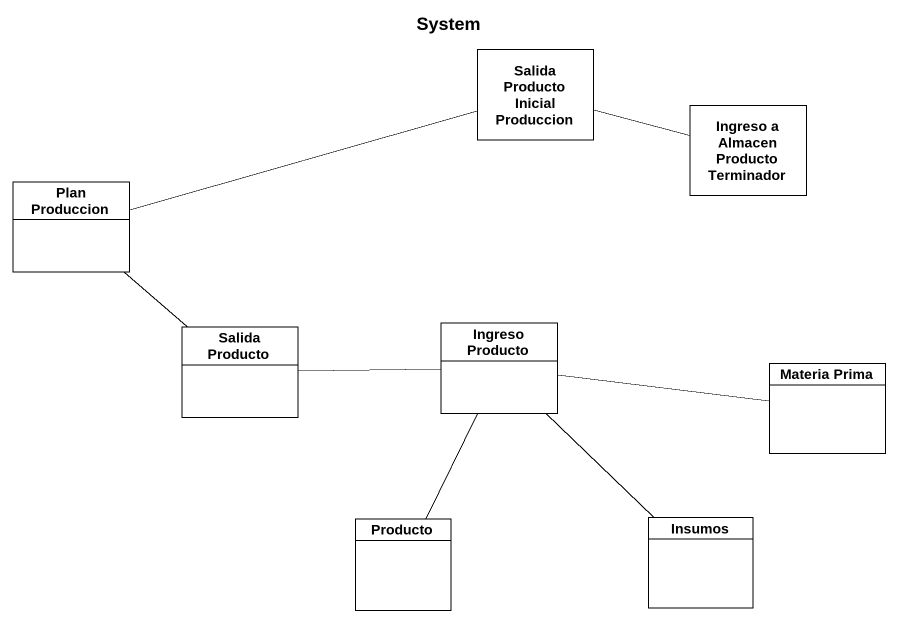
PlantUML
@startuml
title System
hide circle
hide empty members
class "Salida Producto Inicial Produccion" as Salida_Producto_Inicial
class "Ingreso a Almacen Producto Terminador" as Ingreso_a_Almacen_Producto
class "Plan Produccion" as Plan_Produccion
class "Salida Producto" as Salida_Producto
class "Ingreso Producto" as Ingreso_Producto
class "Materia Prima" as Materia_Prima
class Producto
class Insumos
Salida_Producto_Inicial -right- Ingreso_a_Almacen_Producto
Salida_Producto_Inicial -left- Plan_Produccion
Salida_Producto -up- Plan_Produccion
Ingreso_Producto -left- Salida_Producto
Ingreso_Producto -- Producto
Materia_Prima -left- Ingreso_Producto
Insumos -up- Ingreso_Producto
@enduml
